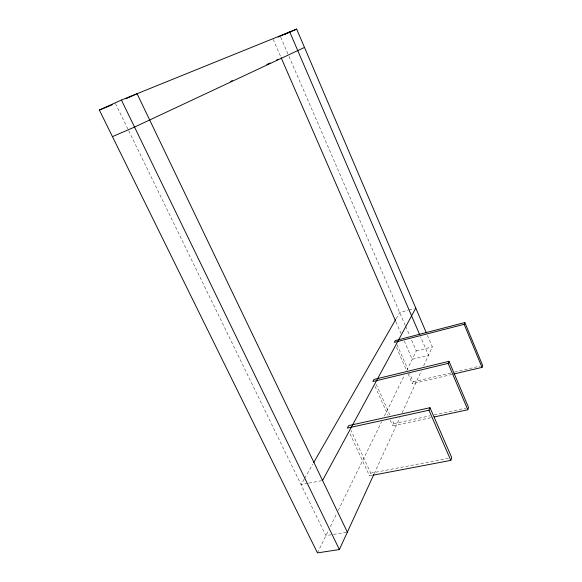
<?xml version="1.0" encoding="UTF-8"?>
<svg xmlns="http://www.w3.org/2000/svg" width="582" height="582" viewBox="0 0 582 582"><rect width="100%" height="100%" fill="white"/><g stroke="black" fill="none" stroke-linecap="round" stroke-linejoin="round"><path stroke-width="0.44" stroke-dasharray="2.91 2.18" d="M374.175 473.697L399.856 417.709M402.126 412.769L421.39 370.77M423.652 365.831L432.339 346.894L426.984 334.352M372.182 475.349L369.534 475.85L370.778 473.173L351.011 430.505M430.731 417.709L392.777 425.857L393.818 423.616L391.984 419.52M452.039 374.408L412.369 383.713L413.256 381.807L409.655 373.564M317.452 552.9L328.692 529.94M330.285 526.688L336.658 513.666M338.251 510.407L381.661 421.717M384.447 416.021L404.359 375.332M406.753 370.45L416.312 350.917L411.008 338.659M304.211 479.124L301.061 484.624L307.943 483.3M304.662 478.339L312.767 464.189M396.095 318.791L399.703 312.498L408.164 310.184M409.008 309.951L414.086 308.562M416.312 350.917L432.339 346.894M413.256 381.807L451.028 372.917M454.542 372.087L480.012 366.093M393.818 423.616L429.872 415.839M434.267 414.893L465.92 408.069M308.802 483.133L321.708 480.645M370.778 473.173L448.191 458.34M346.457 532.304L325.905 535.636L128.171 129.641M115.44 103.501L127.771 128.826M350.037 433.845L369.534 475.85M376.183 384.346L390.144 415.432M375.055 386.448L387.976 415.184M390.195 420.109L392.777 425.857M397.04 344.726L407.851 369.446M396.444 347.33L406.578 370.479M408.026 373.789L412.369 383.713M273.147 39.343L280.757 56.84M395.92 321.795L400.991 333.457M404.25 340.957L412.216 359.283L428.505 355.26L420.611 336.876M280.706 37.241L288.643 55.603M288.999 56.432L405.356 325.578M405.705 326.393L409.597 335.385"/><path stroke-width="0.87" d="M373.069 475.174L450.832 460.377L451.748 457.656L429.989 407.72L348.727 425.58L347.359 428.076L428.956 410.237L429.989 407.72M434.259 416.952L467.804 409.757L468.561 407.495L448.991 361.313L373.979 379.435L372.844 381.523L448.133 363.401L448.991 361.313M453.8 373.993L482.005 367.38L482.645 365.474L464.865 322.537L395.236 340.601L394.269 342.369L464.152 324.298L464.865 322.537M426.351 332.86L296.667 29.1L121.434 100.046L99.355 110.042L317.452 552.9L339.379 549.539L373.797 474.519M322.566 480.477L415.781 308.096M313.669 462.617L395.644 319.576M304.495 47.44L134.544 127.072L112.45 136.625M230.705 81.4L232.342 80.629M266.832 64.522L270.121 62.987M276.69 59.917L278.334 59.153M125.858 98.787L137.076 93.717L347.352 532.159M278.123 37.11L289.734 31.908L419.542 334.366M284.423 34.585L296.667 29.1M99.355 110.042L112.224 104.811M121.434 100.046L339.379 549.539M428.956 410.237L450.832 460.377M281.121 57.669L395.556 320.958M448.133 363.401L467.804 409.757M464.152 324.298L482.005 367.38"/></g></svg>
